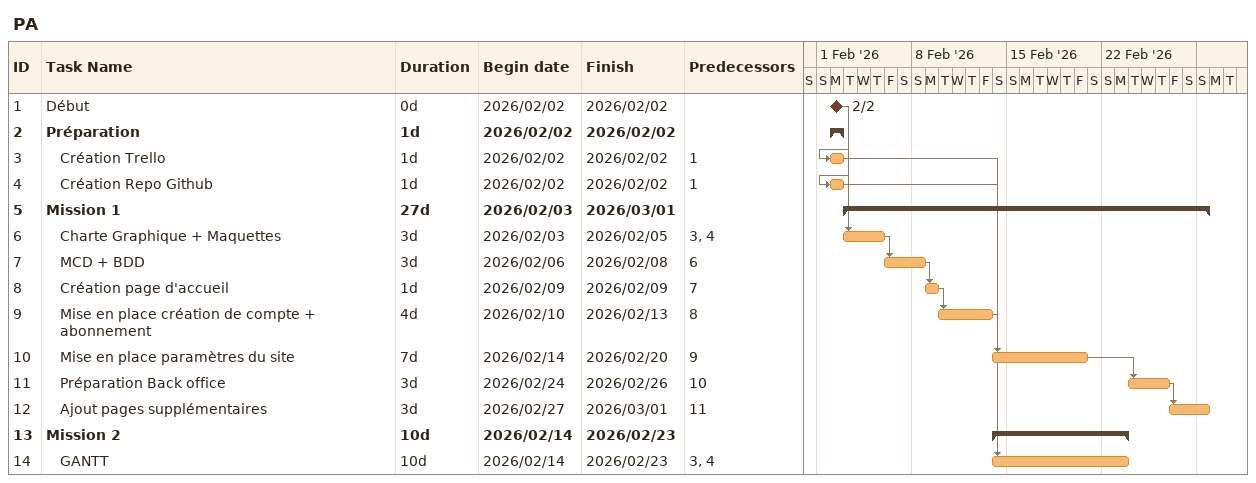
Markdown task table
PA

| ID | Level | Task | Duration | Start | Finish | Predecessors |
|---|---|---|---|---|---|---|
| 1 | 1 | Début | 0d | 2026-02-02 | 2026-02-02 |  |
| 2 | 1 | **Préparation** | 1d | 2026-02-02 | 2026-02-02 |  |
| 3 | 2 | Création Trello | 1d | 2026-02-02 | 2026-02-02 | 1 |
| 4 | 2 | Création Repo Github | 1d | 2026-02-02 | 2026-02-02 | 1 |
| 5 | 1 | **Mission 1** | 27d | 2026-02-03 | 2026-03-01 |  |
| 6 | 2 | Charte Graphique + Maquettes | 3d | 2026-02-03 | 2026-02-05 | 3, 4 |
| 7 | 2 | MCD + BDD | 3d | 2026-02-06 | 2026-02-08 | 6 |
| 8 | 2 | Création page d'accueil | 1d | 2026-02-09 | 2026-02-09 | 7 |
| 9 | 2 | Mise en place création de compte + abonnement | 4d | 2026-02-10 | 2026-02-13 | 8 |
| 10 | 2 | Mise en place paramètres du site | 7d | 2026-02-14 | 2026-02-20 | 9 |
| 11 | 2 | Préparation Back office | 3d | 2026-02-24 | 2026-02-26 | 10 |
| 12 | 2 | Ajout pages supplémentaires | 3d | 2026-02-27 | 2026-03-01 | 11 |
| 13 | 1 | **Mission 2** | 10d | 2026-02-14 | 2026-02-23 |  |
| 14 | 2 | GANTT | 10d | 2026-02-14 | 2026-02-23 | 3, 4 |
